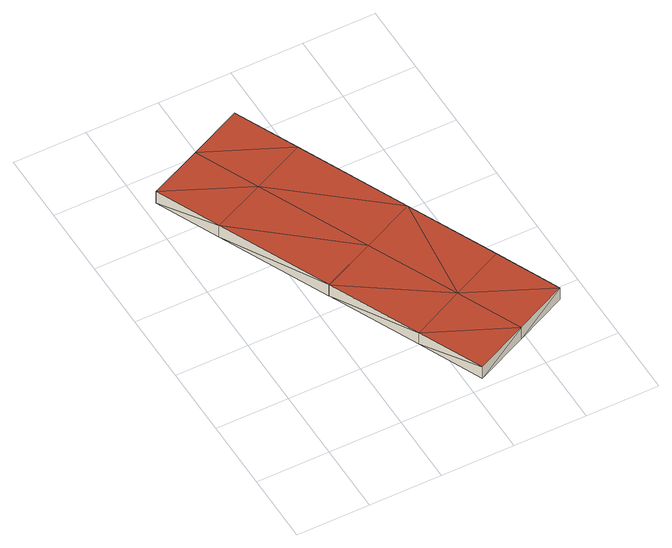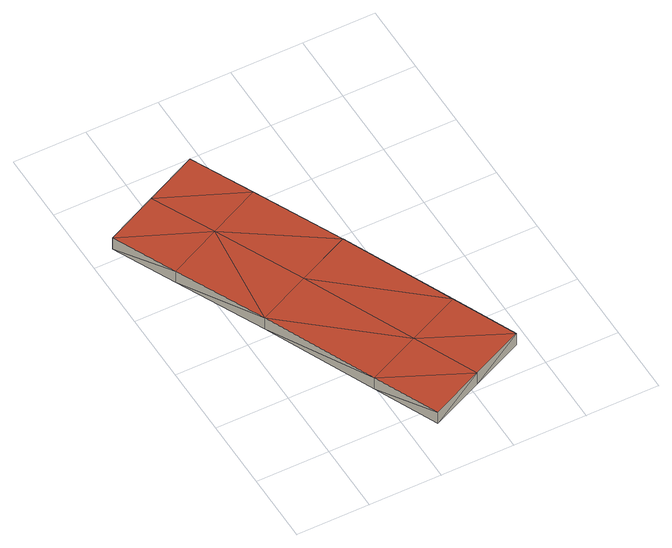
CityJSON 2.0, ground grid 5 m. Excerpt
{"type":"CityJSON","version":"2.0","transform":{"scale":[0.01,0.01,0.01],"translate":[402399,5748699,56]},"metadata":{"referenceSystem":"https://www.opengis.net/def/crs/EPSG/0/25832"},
"CityObjects":{
"building1":{"type":"Building","attributes":{"Geometrietyp2DReferenz":"2000","Gemeindeschluessel":"05515000","function":"53001_1800","roofType":"9999","measuredHeight":1},"geometry":[{"type":"Solid","lod":"2","boundaries":[[[[0,1,2]],[[1,3,2]],[[4,5,0]],[[5,1,0]],[[6,7,4]],[[7,5,4]],[[8,9,6]],[[9,7,6]],[[10,11,8]],[[11,9,8]],[[12,13,10]],[[13,11,10]],[[14,15,12]],[[15,13,12]],[[16,17,14]],[[17,15,14]],[[18,19,16]],[[19,17,16]],[[20,21,18]],[[21,19,18]],[[22,23,20]],[[23,21,20]],[[24,25,22]],[[25,23,22]],[[26,27,24]],[[27,25,24]],[[2,3,26]],[[3,27,26]],[[28,3,5]],[[5,3,1]],[[29,28,7]],[[7,28,5]],[[30,29,7]],[[30,7,9]],[[13,30,11]],[[11,30,9]],[[25,27,28]],[[28,27,3]],[[23,25,29]],[[29,25,28]],[[23,29,21]],[[19,21,29]],[[19,29,30]],[[19,30,17]],[[15,17,13]],[[13,17,30]],[[31,4,2]],[[4,0,2]],[[32,6,31]],[[6,4,31]],[[33,6,32]],[[33,8,6]],[[12,10,33]],[[10,8,33]],[[24,31,26]],[[31,2,26]],[[22,32,24]],[[32,31,24]],[[22,20,32]],[[18,32,20]],[[18,33,32]],[[18,16,33]],[[14,12,16]],[[12,33,16]]]],"semantics":{"surfaces":[{"type":"WallSurface"},{"type":"GroundSurface"},{"type":"RoofSurface"}],"values":[[0,0,0,0,0,0,0,0,0,0,0,0,0,0,0,0,0,0,0,0,0,0,0,0,0,0,0,0,1,1,1,1,1,1,1,1,1,1,1,1,1,1,1,1,1,1,2,2,2,2,2,2,2,2,2,2,2,2,2,2,2,2,2,2]]}}]}
},
"vertices":[
[814,2620,156],[814,2620,56],[450,2454,156],[450,2454,56],[1010,2188,158],[1010,2188,58],[1349,1440,163],[1349,1440,63],[1628,842,158],[1628,842,58],[1828,412,153],[1828,412,53],[1466,243,153],[1466,243,53],[1103,74,153],[1103,74,53],[903,504,158],[903,504,58],[623,1104,163],[623,1104,63],[622,1106,163],[622,1106,63],[621,1108,163],[621,1108,63],[281,1857,158],[281,1857,58],[85,2289,156],[85,2289,56],[645,2022,58],[985,1273,63],[1265,673,58],[645,2022,158],[985,1273,163],[1265,673,158]
]}
